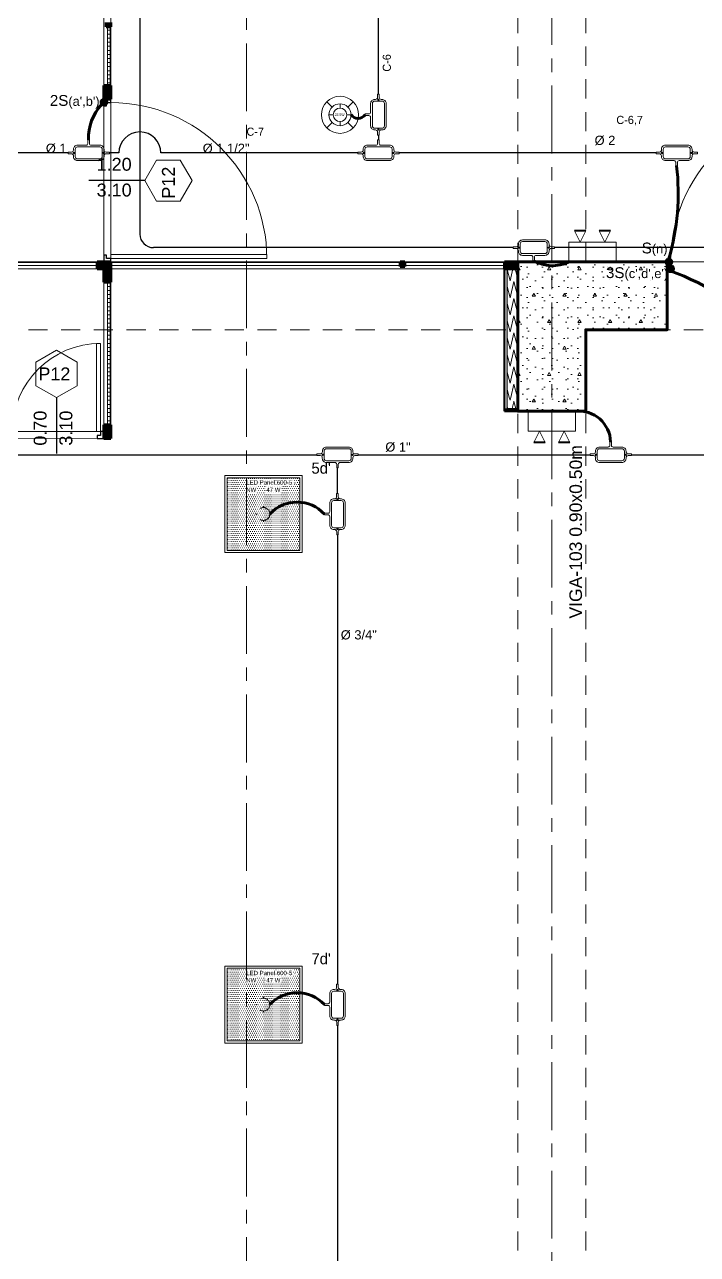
# Model space of a CAD drawing. Header units: inches. Extents: x -38 to 5698, y -33 to 92.
# Drawn here: x 111.94 to 116.89, y 10.08 to 19.15 of the extents above; entities that cross this region are included whole.
import ezdxf
from ezdxf.lldxf.tags import DXFTag

# ---------------------------------------------------------------- set-up
doc = ezdxf.new("R2010")
doc.units = ezdxf.units.IN
doc.header["$MEASUREMENT"] = 0
doc.set_wipeout_variables(frame=1)
for name, pattern in [('CONTINUA', [0]), ('DASHED', [0.75, 0.5, -0.25]), ('Hidden Line', [0.195611, 0.141111, -0.0545]), ('HIDDEN2', [0.1875, 0.125, -0.0625]), ('Punto & Raya', [0.65, 0.5, -0.075, 0, -0.075]), ('Rayas', [0.282222, 0.141111, -0.141111]), ('Wipeout_Contour', [1, 0, -1])]:
    doc.linetypes.add(name, pattern=pattern)
for name, color, linetype, lineweight in [('00 IE CKTO ILUMINACION', 3, 'Continuous', 50), ('00 IE CKTO TOMAS', 111, 'Rayas', 18), ('00_IE_Luminarias', 6, 'Continuous', 30), ('01 IE LUM LED EMP DN570B', 3, 'Continuous', 13), ('ALUMBRADO_CONDUIT', 30, 'CONDUIT1', 30), ('Bancas', 1, 'Continuous', 13), ('CABLEADO EXT.', 3, 'PVCSUBT', 30), ('Luminarias', 5, 'Continuous', 20), ('pulsador', 4, 'Continuous', 40), ('Simb_Alumbrado', 140, 'CONTINUA', 30)]:
    doc.layers.add(name, color=color, linetype=linetype, lineweight=lineweight)
for name, color, linetype in [('02 _ ARQ _ ALB _ Ejes Generales', 7, 'Continuous'), ('02 _ ARQ _ ALB _ Muros Interiores', 7, 'Continuous'), ('02 _ ARQ _ ZON _ Espacio.3D', 7, 'Continuous'), ('08 _ STR _ EXT _ 06 Columnas', 7, 'Continuous'), ('08 _ STR _ EXT _ 09 Vigas', 7, 'Continuous'), ('1TEXT', 8, 'Continuous'), ('Acabado - Muros', 7, 'Continuous'), ('Estructura - 04 MURO', 7, 'Continuous'), ('Marcador - Secciones', 251, 'Continuous'), ('Notas - Etiquetas', 251, 'Continuous')]:
    doc.layers.add(name, color=color, linetype=linetype)
doc.styles.add('Annotative', font='arial.ttf')
doc.styles.add('Arial', font='arial.ttf')
doc.styles.add('Estilo_Generado_4', font='swisse.ttf')
doc.styles.add('{18b73a54-fa43-428c-adcb-c1c7bbdf2c84}', font='Simplex.shx')
tags = doc.linetypes.add('CONDUIT1', pattern='A,1,-0.19772,["con",{18b73a54-fa43-428c-adcb-c1c7bbdf2c84},S=0.2,R=0,X=0,Y=-0.065594],-0.593642', length=1.791362).pattern_tags.tags
tags[6] = DXFTag(74, 10)
tags = doc.linetypes.add('PVCSUBT', pattern='A,0.6,-0.3,0.6,-0.075691,["PVC",Standard,S=0.2,R=0,X=0,Y=-0.093724],-0.621005', length=2.196696).pattern_tags.tags
tags[10] = DXFTag(74, 10)
pattern_1 = [(0, (92.500015, 3e-09), (0, 0.03), [])]

# ---------------------------------------------------------------- blocks, each defined once
blk = doc.blocks.new('*X53', base_point=(804.059, 0))
at = {"layer": 'Estructura - 04 MURO', "color": 9, "linetype": 'Continuous', "lineweight": 5}
for p, q in [((827.049, 16.3367), (827.0526, 16.3234)), ((827.0658, 16.3998), (827.0712, 16.38)), ((827.0712, 16.38), (827.0758, 16.3998)), ((827.0978, 16.3686), (827.099, 16.3739)), ((827.099, 16.3739), (827.0999, 16.3707)), ((827.1258, 16.3998), (827.1265, 16.3973))]:
    blk.add_line(p, q, dxfattribs=at)
blk = doc.blocks.new('*X54', base_point=(804.059, 0))
at = {"layer": 'Estructura - 04 MURO', "color": 9, "linetype": 'Continuous', "lineweight": 5}
for p, q in [((827.0526, 16.3234), (827.0535, 16.3198)), ((827.0865, 16.3198), (827.0978, 16.3686)), ((827.0999, 16.3707), (827.1135, 16.3198)), ((827.1265, 16.3973), (827.129, 16.3881))]:
    blk.add_line(p, q, dxfattribs=at)
blk = doc.blocks.new('*X55', base_point=(804.059, 0))
at = {"layer": 'Estructura - 04 MURO', "color": 9, "linetype": 'Continuous', "lineweight": 5}
for p, q in [((827.049, 17.3447), (827.0712, 17.262)), ((827.0712, 17.262), (827.0916, 17.35)), ((827.1076, 17.35), (827.129, 17.2701)), ((827.0712, 17.136), (827.099, 17.2559)), ((827.099, 17.2559), (827.129, 17.1441)), ((827.049, 17.2187), (827.0712, 17.136)), ((827.049, 17.0927), (827.0712, 17.01)), ((827.0712, 17.01), (827.099, 17.1299)), ((827.099, 17.1299), (827.129, 17.0181)), ((827.049, 16.9667), (827.0712, 16.884)), ((827.0712, 16.884), (827.099, 17.0039)), ((827.099, 17.0039), (827.129, 16.8921)), ((827.0712, 16.758), (827.099, 16.8779)), ((827.099, 16.8779), (827.129, 16.7661)), ((827.049, 16.8407), (827.0712, 16.758)), ((827.049, 16.7147), (827.0712, 16.632)), ((827.0712, 16.632), (827.099, 16.7519)), ((827.099, 16.7519), (827.129, 16.6401)), ((827.0712, 16.506), (827.099, 16.6259)), ((827.099, 16.6259), (827.129, 16.5141)), ((827.049, 16.5887), (827.0712, 16.506)), ((827.049, 16.4627), (827.0658, 16.3998)), ((827.0758, 16.3998), (827.099, 16.4999)), ((827.099, 16.4999), (827.1258, 16.3998))]:
    blk.add_line(p, q, dxfattribs=at)
blk = doc.blocks.new('LUMINARIA 2')
at = {"layer": '01 IE LUM LED EMP DN570B'}
for p, q in [((-0.094, 0.094), (-0.159, 0.158)), ((0.094, 0.094), (0.159, 0.158)), ((-0.094, -0.094), (-0.159, -0.158)), ((0.094, -0.094), (0.159, -0.158))]:
    blk.add_line(p, q, dxfattribs=at)
at = {"layer": '01 IE LUM LED EMP DN570B', "ltscale": 0.4}
for p, q in [((-0.081, 0), (-0.133, 0)), ((0, 0.081), (0, 0.133)), ((0.081, 0), (0.133, 0)), ((0, -0.081), (0, -0.133))]:
    blk.add_line(p, q, dxfattribs=at)
at = {"layer": '01 IE LUM LED EMP DN570B'}
for radius in [0.224, 0.133]:
    blk.add_circle((0, 0), radius, dxfattribs=at)
at = {"layer": '01 IE LUM LED EMP DN570B', "ltscale": 0.4}
blk.add_circle((0, 0), 0.0813, dxfattribs=at)
at = {"layer": '01 IE LUM LED EMP DN570B', "color": 8, "linetype": 'ByBlock', "lineweight": 80, "insert": (-0.065, 0.016), "char_height": 0.03, "width": 0.17858, "attachment_point": 1}
blk.add_mtext('{\\C3;22.5W}', dxfattribs=at)
blk = doc.blocks.new('*U270')
at = {"layer": 'Luminarias', "linetype": 'DASHED', "lineweight": 0, "ltscale": 0.05}
blk.add_lwpolyline([(0, -0.0045), (0, 0.0045)], dxfattribs=at)
blk = doc.blocks.new('*U271')
at = {"color": 0, "linetype": 'ByBlock', "lineweight": -2, "transparency": 16777216}
for p, rotation in [((-0.05, 0), 90), ((0, -0.05), 180), ((0.05, 0), 269.9999999999999)]:
    blk.add_blockref('*U270', p, dxfattribs=dict(at, rotation=rotation))
blk.add_blockref('*U270', (0, 0.05), dxfattribs=at)
blk = doc.blocks.new('PANEL LED 50W')
at = {"layer": 'Luminarias'}
h = blk.add_hatch(dxfattribs=at)
h.set_pattern_fill('DOTS', color=4, scale=0.009097)
h.set_pattern_definition([(0, (0, -2e-14), (0.0072206, 0.01444116), [0, -0.01444116])])
h.paths.add_polyline_path([(-0.2574, -0.2574), (0.2574, -0.2574), (0.2574, 0.2574), (-0.2574, 0.2574)])
h.paths.add_polyline_path([(-0.1296, 0.0974), (0.1849, 0.0974), (0.1849, 0.2469), (-0.1296, 0.2469)], flags=24)
at = {"layer": 'Luminarias', "color": 4, "lineweight": 0}
for points in [[(-0.2729, 0.2729), (0.2729, 0.2729), (0.2729, -0.2729), (-0.2729, -0.2729)], [(-0.2574, -0.2574), (0.2574, -0.2574), (0.2574, 0.2574), (-0.2574, 0.2574)]]:
    blk.add_lwpolyline(points, close=True, dxfattribs=at)
at = {"layer": 'Luminarias', "color": 4, "linetype": 'DASHED', "lineweight": 0, "ltscale": 0.01}
blk.add_circle((0, 0), 0.0455, dxfattribs=at)
at = {"color": 4}
blk.add_blockref('*U271', (0, 0), dxfattribs=at)
at = {"layer": 'Luminarias', "color": 4, "insert": (-0.1218, 0.2392), "char_height": 0.030929, "width": 0.382855, "attachment_point": 1}
blk.add_mtext('{\\Ftxt|c0;LED Panel 600-5 - NW      47 W}', dxfattribs=at)
blk = doc.blocks.new('oval t')
at = {"layer": 'Simb_Alumbrado', "lineweight": 13}
blk.add_lwpolyline([(0.0141, 0.0102, -0.414214), (0.0041, 0.0202), (0.0041, 0.0416), (-0.0056, 0.0416), (-0.0056, 0.0202, -0.414214), (-0.0156, 0.0102), (-0.0659, 0.0102, 0.414214), (-0.0899, -0.0138), (-0.0899, -0.0183, -0.414214), (-0.1019, -0.0303), (-0.1213, -0.0303), (-0.1213, -0.04), (-0.1016, -0.04, -0.451917), (-0.0897, -0.0535, 0.451917), (-0.0659, -0.0805), (0.0659, -0.0805, 0.414214), (0.0899, -0.0566), (0.0899, -0.0512, -0.398753), (0.1019, -0.0401), (0.1213, -0.0401), (0.1213, -0.0304), (0.1019, -0.0304, -0.368669), (0.0899, -0.0176), (0.0899, -0.0138, 0.414214), (0.0659, 0.0102), (0.0141, 0.0102)], format="xyb", dxfattribs=at)
blk.add_lwpolyline([(-0.0659, 0), (0.0659, 0, -0.414214), (0.0797, -0.0138), (0.0797, -0.0566, -0.414214), (0.0659, -0.0703), (-0.0659, -0.0703, -0.414214), (-0.0797, -0.0566), (-0.0797, -0.0138, -0.414214)], format="xyb", close=True, dxfattribs=at)
for points in [[(-0.0911, -0.0352), (-0.0828, -0.0352)], [(-0.0869, -0.031), (-0.0869, -0.0394)], [(0.0837, -0.0352), (0.0921, -0.0352)], [(0.0879, -0.031), (0.0879, -0.0394)]]:
    blk.add_lwpolyline(points, dxfattribs=at)
for centre in [(-0.0869, -0.0352), (0.0879, -0.0352)]:
    blk.add_circle(centre, 0.00419, dxfattribs=at)
blk = doc.blocks.new('pulsador')
at = {"layer": 'pulsador', "lineweight": 40}
h = blk.add_hatch(color=4, dxfattribs=at)
h.dxf.hatch_style = 1
h.paths.add_polyline_path([(246.2314, 46.0882, 1), (246.279, 46.0882, 1)])
h.paths.add_polyline_path([(246.2786, 46.0882, -1), (246.2317, 46.0882, -1)], flags=16)
h.paths.add_polyline_path([(246.271, 46.0882, -1), (246.2393, 46.0882, -1)], flags=0)
at = {"layer": 'pulsador'}
h = blk.add_hatch(color=4, dxfattribs=at)
h.dxf.hatch_style = 1
h.paths.add_polyline_path([(246.2393, 46.0882, 1), (246.271, 46.0882, 1)])
at = {"layer": 'pulsador', "color": 4, "lineweight": 50}
blk.add_circle((246.2552, 46.0882), 0.0238, dxfattribs=at)
at = {"layer": 'pulsador', "color": 4, "lineweight": 40}
blk.add_circle((246.2552, 46.0882), 0.0235, dxfattribs=at)
at = {"layer": 'pulsador', "color": 4}
blk.add_circle((246.2552, 46.0882), 0.0159, dxfattribs=at)
blk = doc.blocks.new('luz de emergencia')
at = {"color": 5, "lineweight": 40}
for p, q in [((164.1493, 48.9365, -0.0001), (164.2333, 48.9365, -0.0001)), ((164.3313, 48.9365, -0.0001), (164.4153, 48.9365, -0.0001))]:
    blk.add_line(p, q, dxfattribs=at)
at = {"layer": '00_IE_Luminarias', "color": 5, "linetype": 'Continuous', "lineweight": 13}
for p, q in [((164.1913, 49.0205, -0.0001), (164.1493, 48.9365, -0.0001)), ((164.2333, 48.9365, -0.0001), (164.1913, 49.0205, -0.0001)), ((164.3733, 49.0205, -0.0001), (164.3313, 48.9365, -0.0001)), ((164.4153, 48.9365, -0.0001), (164.3733, 49.0205, -0.0001))]:
    blk.add_line(p, q, dxfattribs=at)
at = {"layer": '00_IE_Luminarias', "color": 5, "linetype": 'Continuous', "lineweight": 13, "elevation": -0.0001}
blk.add_lwpolyline([(164.4573, 49.0205), (164.1073, 49.0205), (164.1073, 49.1666), (164.4573, 49.1665)], close=True, dxfattribs=at)

msp = doc.modelspace()

# ---------------------------------------------------------------- hatches: boundary and pattern name
at = {"layer": '08 _ STR _ EXT _ 06 Columnas', "linetype": 'Continuous', "lineweight": 9}
h = msp.add_hatch(dxfattribs=at)
h.set_pattern_fill('HORMIGÓN_EN_MASA_0002', style=0, pattern_type=2)
h.set_pattern_definition([(0, (92.5, 3e-09), (0, 0.3897114), [0.024375, -0.200625]), (0, (92.6125, 0.19486), (0, 0.3897114), [0.024375, -0.200625]), (60, (92.5, 3e-09), (-0.3375, 0.1948557), [0.024375, -0.200625]), (60, (92.725, 3e-09), (-0.3375, 0.1948557), [0.024375, -0.200625]), (120, (92.5244, 3e-09), (0.3375, 0.1948557), [0.024375, -0.200625]), (120, (92.7494, 3e-09), (0.3375, 0.1948557), [0.024375, -0.200625]), (0, (92.500015, 0.0375), (0, 0.075), [0, -0.075, 0, -0.1125]), (45, (92.537515, 0.0375), (-0.053033, 0.053033), [0, -0.05625, 0, -0.09375])])
h.paths.add_polyline_path([(116.67, 17.4), (115.57, 17.4), (115.57, 16.2998), (116.07, 16.2999), (116.07, 16.9), (116.67, 16.9001)])
at = {"layer": 'Estructura - 04 MURO', "linetype": 'Continuous', "lineweight": 9}
for points in [[(115.47, 16.3198), (115.47, 16.2998), (115.49, 16.3198)], [(115.49, 16.3198), (115.47, 16.2998), (115.49, 16.2998), (115.49, 16.3198)], [(115.49, 16.2998), (115.57, 16.2998), (115.57, 16.3198), (115.49, 16.3198)]]:
    msp.add_hatch(color=252, dxfattribs=at).paths.add_polyline_path(points)

# ---------------------------------------------------------------- linework, layer by layer
at = {"layer": '02 _ ARQ _ ALB _ Ejes Generales', "color": 251, "linetype": 'Punto & Raya', "lineweight": 13}
msp.add_line((115.82, 45.9), (115.82, 2.05), dxfattribs=at)
at = {"layer": '02 _ ARQ _ ALB _ Muros Interiores', "color": 165, "linetype": 'Continuous', "lineweight": 25}
for p, q in [((112.57, 18.6), (112.52, 18.6)), ((112.52, 18.6), (112.52, 18.55)), ((112.57, 18.575), (112.57, 18.6)), ((112.52, 18.55), (112.54, 18.55)), ((112.54, 18.55), (112.54, 18.575)), ((112.54, 18.575), (112.57, 18.575)), ((112.54, 17.45), (112.52, 17.45)), ((112.52, 17.45), (112.52, 17.4)), ((116.695, 17.4), (116.67, 17.4)), ((116.67, 17.4), (116.67, 17.35)), ((116.67, 17.35), (116.72, 17.35)), ((116.695, 17.37), (116.695, 17.4)), ((116.72, 17.37), (116.695, 17.37)), ((116.72, 17.35), (116.72, 17.37)), ((112.52, 16.1498), (112.495, 16.1498)), ((112.495, 16.1498), (112.495, 16.1198)), ((112.52, 16.0998), (112.52, 16.1498)), ((112.495, 16.1198), (112.47, 16.1198)), ((112.47, 16.1198), (112.47, 16.0998)), ((112.47, 16.0998), (112.52, 16.0998))]:
    msp.add_line(p, q, dxfattribs=at)
at = {"layer": '02 _ ARQ _ ALB _ Muros Interiores', "color": 7, "linetype": 'Continuous', "lineweight": 80}
for p, q in [((112.52, 18.6), (112.57, 18.6)), ((116.67, 17.35), (116.67, 17.4)), ((112.52, 16.0998), (112.52, 16.1498))]:
    msp.add_line(p, q, dxfattribs=at)
at = {"layer": '02 _ ARQ _ ALB _ Muros Interiores', "color": 152, "linetype": 'Continuous', "lineweight": 25}
for p, q in [((112.82, 18), (112.4075, 18)), ((112.17, 16.3998), (112.17, 15.9873))]:
    msp.add_line(p, q, dxfattribs=at)
at = {"layer": '02 _ ARQ _ ALB _ Muros Interiores', "color": 165, "linetype": 'Continuous', "lineweight": 15}
for p, q in [((112.57, 17.455), (113.72, 17.455)), ((112.465, 16.1498), (112.465, 16.7998)), ((112.495, 16.1498), (112.465, 16.1498))]:
    msp.add_line(p, q, dxfattribs=at)
at = {"layer": '02 _ ARQ _ ALB _ Muros Interiores', "color": 251, "linetype": 'Continuous', "lineweight": 13, "flags": 128}
for points in [[(113.17, 18), (113.0825, 18.1516), (112.9075, 18.1516), (112.82, 18), (112.9075, 17.8484), (113.0825, 17.8484)], [(112.17, 16.7498), (112.0185, 16.6623), (112.0185, 16.4873), (112.17, 16.3998), (112.3216, 16.4873), (112.3216, 16.6623)]]:
    msp.add_lwpolyline(points, close=True, dxfattribs=at)
at = {"layer": '02 _ ARQ _ ALB _ Muros Interiores', "color": 175, "linetype": 'Continuous', "lineweight": 15}
msp.add_arc((117.845, 17.4), 1.15, 90, 180, dxfattribs=at)
at = {"layer": '02 _ ARQ _ ZON _ Espacio.3D', "color": 254, "linetype": 'Continuous', "lineweight": 0, "flags": 128}
msp.add_lwpolyline([(100.8201, 17.4), (112.52, 17.4), (112.52, 29.6999), (100.82, 29.7), (100.82, 27.9653), (102.07, 27.9653), (102.07, 27.7902), (100.82, 27.7902)], close=True, dxfattribs=at)
for points in [[(143.92, 29.7), (115.57, 29.7), (112.57, 29.7), (112.57, 17.4), (137.07, 17.4)], [(112.57, 17.4), (112.57, 16.0999), (108.57, 16.0998), (108.57, 17.35), (104.8201, 17.35), (104.8201, 6.45), (117.6487, 6.4499), (117.6487, 7.7), (117.7931, 7.7), (117.793, 6.45), (122.1232, 6.45), (122.1232, 7.7), (122.57, 7.7), (122.57, 17.4)], [(116.67, 17.4), (116.67, 16.9), (116.07, 16.9), (116.07, 16.2999), (115.57, 16.2999), (115.57, 17.4)]]:
    msp.add_lwpolyline(points, dxfattribs=at)
at = {"layer": '02 _ ARQ _ ZON _ Espacio.3D', "color": 9, "linetype": 'Continuous', "lineweight": 5, "flags": 128}
msp.add_lwpolyline([(109.47, 16.9001), (109.07, 16.9), (109.0699, 16.1499), (112.52, 16.1499), (112.52, 17.35), (109.47, 17.35)], close=True, dxfattribs=at)
at = {"layer": '08 _ STR _ EXT _ 06 Columnas', "color": 7, "linetype": 'Continuous', "lineweight": 60, "flags": 128}
msp.add_lwpolyline([(116.67, 17.4), (115.57, 17.4), (115.57, 16.2998), (116.07, 16.2999), (116.07, 16.9), (116.67, 16.9001)], close=True, dxfattribs=at)
at = {"layer": '08 _ STR _ EXT _ 09 Vigas', "color": 251, "linetype": 'Hidden Line', "lineweight": 13}
for p, q in [((115.57, 17.4), (115.57, 29.7)), ((116.07, 17.4), (116.07, 29.7)), ((115.57, 7.7), (115.57, 16.9)), ((116.07, 16.9), (122.57, 16.9)), ((116.07, 7.7), (116.07, 16.9))]:
    msp.add_line(p, q, dxfattribs=at)
at = {"layer": 'Acabado - Muros', "color": 7, "linetype": 'Continuous', "lineweight": 60}
for p, q in [((112.57, 18.6), (112.52, 18.6)), ((112.57, 17.35), (112.52, 17.35)), ((115.57, 17.4), (115.57, 17.35)), ((112.57, 16.0998), (112.52, 16.0998))]:
    msp.add_line(p, q, dxfattribs=at)
at = {"layer": 'ALUMBRADO_CONDUIT', "color": 30, "lineweight": 30, "ltscale": 0.4, "true_color": 0xf26722}
for p, q in [((112.7847, 29.4278), (112.7847, 17.6058)), ((114.5421, 18.6381), (114.5416, 20.8714)), ((114.542, 18.3339), (114.542, 18.3004)), ((112.2558, 18.2041), (111.7561, 18.2041)), ((112.63, 18.2041), (112.56, 18.2041)), ((114.3909, 18.2041), (112.9393, 18.2041)), ((116.5882, 18.2041), (114.6951, 18.2041)), ((115.5347, 17.5058), (112.8847, 17.5058)), ((125.4644, 17.5058), (115.8389, 17.5058)), ((110.8438, 15.9785), (114.0896, 15.9785)), ((114.3938, 15.9785), (116.1021, 15.9785)), ((116.4063, 15.9785), (117.6376, 15.9785)), ((114.2407, 15.6929), (114.2407, 15.8822)), ((114.2408, 15.3887), (114.2407, 12.0762)), ((114.2408, 11.772), (114.2408, 8.5378))]:
    msp.add_line(p, q, dxfattribs=at)
for centre, radius, start, end in [((112.7847, 18.2041), 0.1546, 0, 180), ((112.8847, 17.6058), 0.1, 180, 270)]:
    msp.add_arc(centre, radius, start, end, dxfattribs=at)
at = {"layer": 'CABLEADO EXT.', "color": 3, "lineweight": 80}
for centre, radius, start, end in [((112.7725, 18.3144), 0.3658, 137.53453, 182.20279), ((114.3921, 18.5227), 0.0641, 216.0183, 323.9817), ((115.0135, 17.9068), 1.7374, 343.86008, 6.64345), ((115.824, 17.6489), 0.2764, 240.00353, 295.78019), ((116.1314, 15.7364), 1.6934, 11.52521, 70.70473), ((116.0173, 16.0648), 0.2361, 2.40017, 95.42972), ((113.9434, 15.3545), 0.2747, 42.972, 137.028), ((113.9434, 11.7378), 0.2747, 42.972, 137.028)]:
    msp.add_arc(centre, radius, start, end, dxfattribs=at)
at = {"layer": 'Estructura - 04 MURO', "color": 143, "linetype": 'Continuous', "lineweight": 5}
msp.add_line((115.49, 16.3198), (115.57, 16.3198), dxfattribs=at)
at = {"layer": 'Estructura - 04 MURO', "color": 7, "linetype": 'Continuous', "lineweight": 40, "flags": 128}
msp.add_lwpolyline([(115.47, 16.2998), (115.57, 16.2998)], dxfattribs=at)

# ---------------------------------------------------------------- block references
at = {"color": 4, "lineweight": 40}
for p in [(-133.7352, -27.5105), (-129.5727, -28.6882), (-129.5602, -28.7382)]:
    msp.add_blockref('pulsador', p, dxfattribs=at)
at = {"layer": '01 IE LUM LED EMP DN570B', "xscale": 0.6105334384153049, "yscale": 0.6105334384153049, "zscale": 0.6105334384153049}
msp.add_blockref('LUMINARIA 2', (114.2593, 18.485), dxfattribs=at)
at = {"layer": 'ALUMBRADO_CONDUIT', "xscale": 1.041283452965173, "yscale": 1.041283452965173, "zscale": 1.041283452965173}
for p in [(113.6951, 15.5418), (113.6951, 11.9251)]:
    msp.add_blockref('PANEL LED 50W', p, dxfattribs=at)
at = {"layer": 'Bancas', "color": 252, "true_color": 0x939598, "yscale": 1.253906979044094, "zscale": 1.253906979044094}
for p, xscale, rotation in [((114.4979, 18.486), 1.253906979044094, 90), ((116.7403, 18.1599), -1.253906979044094, 180), ((115.6868, 17.4617), -1.253906979044094, 180), ((114.2417, 15.9344), -1.253906979044094, 180), ((114.1966, 15.5408), -1.253906979044094, 90), ((114.1966, 11.9241), -1.253906979044094, 90)]:
    msp.add_blockref('oval t', p, dxfattribs=dict(at, xscale=xscale, rotation=rotation))
at = {"layer": 'Bancas', "color": 252, "true_color": 0x939598, "xscale": 1.253906979044094, "yscale": 1.253906979044094, "zscale": 1.253906979044094}
for p in [(112.4079, 18.2482), (114.543, 18.2482), (116.2542, 16.0226)]:
    msp.add_blockref('oval t', p, dxfattribs=at)
at = {"layer": 'Estructura - 04 MURO', "color": 7, "lineweight": 80}
for name in ['*X53', '*X54']:
    msp.add_blockref(name, (92.5, 0), dxfattribs=at)
at = {"layer": 'pulsador', "color": 4, "lineweight": 40, "rotation": 180}
msp.add_blockref('luz de emergencia', (280.4015, 66.5666, 0.0001), dxfattribs=at)
at = {"layer": 'pulsador', "color": 4, "lineweight": 40, "xscale": -1, "rotation": 359.9964881981603}
msp.add_blockref('luz de emergencia', (280.0993, -32.8768, 0.0001), dxfattribs=at)

# ---------------------------------------------------------------- texts
at = {"layer": '00 IE CKTO ILUMINACION', "color": 3, "linetype": 'CONTINUA', "lineweight": 15}
msp.add_text('C-6', height=0.06, rotation=90, dxfattribs=at).set_placement((114.634, 18.803))
for s, p in [('C-6,7', (116.2951, 18.4173)), ('C-7', (113.57, 18.3304))]:
    msp.add_text(s, height=0.06, dxfattribs=at).set_placement(p)
at = {"layer": '00 IE CKTO TOMAS', "char_height": 0.08, "width": 0.768045, "attachment_point": 7, "style": 'Annotative'}
for s, insert in [("2S{\\H0.84375x;(a',b')}", (112.1211, 18.5307)), ('S{\\H0.84375x;(n)}', (116.4824, 17.4428)), ("3S{\\H0.84375x;(c',d',e')}", (116.2189, 17.261))]:
    msp.add_mtext(s, dxfattribs=dict(at, insert=insert))
at = {"layer": '00_IE_Luminarias', "color": 6, "linetype": 'HIDDEN2'}
for s, p in [("5d'", (114.049, 15.8391)), ("7d'", (114.049, 12.2224))]:
    msp.add_text(s, height=0.08174, dxfattribs=at).set_placement(p)
at = {"layer": '02 _ ARQ _ ALB _ Muros Interiores', "color": 251, "lineweight": 25, "char_height": 0.095, "attachment_point": 7, "style": 'Estilo_Generado_4'}
for s, insert in [('\\A1;{\\pql;\\pt0;\\fSwis721 Ex BT|b0|i0|c0|p34;1.20\\fSwis721 Ex BT|b0|i0|c0|p34;\\A1{\\H.66x;\\S^  ;}\\fSwis721 Ex BT|b0|i0|c0|p34;\\fSwis721 Ex BT|b0|i0|c0|p34;}', (112.466, 18.045)), ('\\A1;{\\pql;\\pt0;\\fSwis721 Ex BT|b0|i0|c0|p34;3.10\\fSwis721 Ex BT|b0|i0|c0|p34;\\A1{\\H.66x;\\S^  ;}\\fSwis721 Ex BT|b0|i0|c0|p34;\\fSwis721 Ex BT|b0|i0|c0|p34;}', (112.466, 17.855)), ('\\A1;{\\pql;\\pt0;\\fSwis721 Ex BT|b0|i0|c0|p34;P12\\fSwis721 Ex BT|b0|i0|c0|p34;\\fSwis721 Ex BT|b0|i0|c0|p34;\\fSwis721 Ex BT|b0|i0|c0|p34;}', (112.0367, 16.5273))]:
    msp.add_mtext(s, dxfattribs=dict(at, insert=insert))
at = {"layer": '02 _ ARQ _ ALB _ Muros Interiores', "color": 251, "lineweight": 25, "char_height": 0.095, "attachment_point": 7, "rotation": 90, "style": 'Estilo_Generado_4'}
for s, insert in [('\\A1;{\\pql;\\pt0;\\fSwis721 Ex BT|b0|i0|c0|p34;P12\\fSwis721 Ex BT|b0|i0|c0|p34;\\fSwis721 Ex BT|b0|i0|c0|p34;\\fSwis721 Ex BT|b0|i0|c0|p34;}', (113.0425, 17.8667)), ('\\A1;{\\pql;\\pt0;\\fSwis721 Ex BT|b0|i0|c0|p34;0.70\\fSwis721 Ex BT|b0|i0|c0|p34;\\A1{\\H.66x;\\S^  ;}\\fSwis721 Ex BT|b0|i0|c0|p34;\\fSwis721 Ex BT|b0|i0|c0|p34;}', (112.125, 16.0458)), ('\\A1;{\\pql;\\pt0;\\fSwis721 Ex BT|b0|i0|c0|p34;3.10\\fSwis721 Ex BT|b0|i0|c0|p34;\\A1{\\H.66x;\\S^  ;}\\fSwis721 Ex BT|b0|i0|c0|p34;\\fSwis721 Ex BT|b0|i0|c0|p34;}', (112.315, 16.0458))]:
    msp.add_mtext(s, dxfattribs=dict(at, insert=insert))
at = {"layer": '1TEXT', "color": 50, "linetype": 'Continuous', "style": 'Arial'}
for s, p in [('%%C 2 ', (116.1351, 18.2629)), ('%%C 1 ', (112.0918, 18.2041)), ('%%C 1 1/2"', (113.2477, 18.2041)), ('%%C 1"', (114.5932, 16.0024)), ('%%C 3/4"', (114.2648, 14.6171))]:
    msp.add_text(s, height=0.06788, rotation=0, dxfattribs=at).set_placement(p)
at = {"layer": 'Notas - Etiquetas', "color": 8, "linetype": 'Continuous', "lineweight": 13, "insert": (116.0435, 14.7711), "char_height": 0.0925, "attachment_point": 7, "rotation": 90, "style": 'Estilo_Generado_4'}
msp.add_mtext('\\A1;{\\pql;\\fSwis721 Ex BT|b0|i0|c0|p34;VIGA-103\\fSwis721 Ex BT|b0|i0|c0|p34; \\fSwis721 Ex BT|b0|i0|c0|p34;0.90\\fSwis721 Ex BT|b0|i0|c0|p34;x\\fSwis721 Ex BT|b0|i0|c0|p34;0.50\\fSwis721 Ex BT|b0|i0|c0|p34;m}', dxfattribs=at)

# ---------------------------------------------------------------- next in the draw order: wipeouts: each hides what was drawn before it
at = {"color": 254, "linetype": 'Wipeout_Contour', "lineweight": 0, "ltscale": 4946.263826}
msp.add_wipeout([(112.52, 19.15), (112.52, 18.7), (112.57, 18.7), (112.57, 19.1335), (112.537, 19.1335), (112.537, 19.15)], dxfattribs=at).dxf.layer = 'Acabado - Muros'
at = {"color": 254, "linetype": 'Wipeout_Contour', "lineweight": 0, "ltscale": 4937.685961}
msp.add_wipeout([(110.32, 17.367), (110.32, 17.35), (112.47, 17.35), (112.47, 17.4), (110.3365, 17.4), (110.3365, 17.367)], dxfattribs=at).dxf.layer = 'Acabado - Muros'
at = {"color": 254, "linetype": 'Wipeout_Contour', "lineweight": 0, "ltscale": 3297.09614}
msp.add_wipeout([(112.57, 17.25), (112.52, 17.25), (112.52, 16.1998), (112.57, 16.1998)], dxfattribs=at).dxf.layer = 'Acabado - Muros'

# ---------------------------------------------------------------- next in the draw order: linework, layer by layer
at = {"layer": '02 _ ARQ _ ALB _ Muros Interiores', "color": 165, "linetype": 'Continuous', "lineweight": 15}
for p, q in [((112.465, 16.7998), (112.495, 16.7998)), ((112.495, 16.7998), (112.495, 16.1498))]:
    msp.add_line(p, q, dxfattribs=at)
at = {"layer": '02 _ ARQ _ ALB _ Muros Interiores', "color": 175, "linetype": 'Continuous', "lineweight": 15}
msp.add_arc((112.495, 16.1498), 0.65, 90, 180, dxfattribs=at)
at = {"layer": 'Acabado - Muros', "color": 251, "linetype": 'Continuous', "lineweight": 13, "flags": 128}
for points in [[(112.52, 18.7), (112.52, 19.15), (112.52, 21.3)], [(112.57, 18.7), (112.57, 19.1335)], [(109.57, 17.35), (112.47, 17.35)], [(110.3365, 17.4), (112.47, 17.4)], [(112.52, 16.1998), (112.52, 17.25)], [(112.57, 16.1998), (112.57, 17.25)]]:
    msp.add_lwpolyline(points, dxfattribs=at)

# ---------------------------------------------------------------- next in the draw order: wipeouts: each hides what was drawn before it
at = {"color": 254, "linetype": 'Wipeout_Contour', "lineweight": 0, "ltscale": 3297.325128}
msp.add_wipeout([(112.565, 19.1335), (112.545, 19.1335), (112.545, 18.7), (112.565, 18.7)], dxfattribs=at).dxf.layer = 'Acabado - Muros'
at = {"color": 254, "linetype": 'Wipeout_Contour', "lineweight": 0, "ltscale": 3292.584093}
msp.add_wipeout([(112.47, 17.395), (110.3365, 17.395), (110.3365, 17.375), (112.47, 17.375)], dxfattribs=at).dxf.layer = 'Acabado - Muros'
at = {"color": 254, "linetype": 'Wipeout_Contour', "lineweight": 0, "ltscale": 3297.136129}
msp.add_wipeout([(112.565, 17.25), (112.545, 17.25), (112.545, 16.1998), (112.565, 16.1998)], dxfattribs=at).dxf.layer = 'Acabado - Muros'

# ---------------------------------------------------------------- next in the draw order: hatches: boundary and pattern name
at = {"layer": 'Acabado - Muros', "linetype": 'Continuous', "lineweight": 0}
for points in [[(112.537, 19.1665), (112.537, 19.1335), (112.57, 19.1335), (112.57, 19.1665)], [(112.57, 18.7), (112.52, 18.7), (112.52, 18.6), (112.57, 18.6)], [(112.57, 17.25), (112.57, 17.35), (112.52, 17.35), (112.52, 17.25)], [(112.57, 16.1998), (112.52, 16.1998), (112.52, 16.0998), (112.57, 16.0998)]]:
    msp.add_hatch(color=254, dxfattribs=at).paths.add_polyline_path(points)
h = msp.add_hatch(dxfattribs=at)
h.set_pattern_fill('CONTRACHAPADO_0002', color=254, style=0, pattern_type=2)
h.set_pattern_definition(pattern_1)
h.paths.add_polyline_path([(112.565, 19.1335), (112.545, 19.1335), (112.545, 18.7), (112.565, 18.7)])
h = msp.add_hatch(dxfattribs=at)
h.set_pattern_fill('CONTRACHAPADO_0002', color=254, style=0, pattern_type=2)
h.set_pattern_definition(pattern_1)
h.paths.add_polyline_path([(112.565, 17.25), (112.545, 17.25), (112.545, 16.1998), (112.565, 16.1998)])

# ---------------------------------------------------------------- next in the draw order: linework, layer by layer
at = {"layer": '08 _ STR _ EXT _ 09 Vigas', "color": 251, "linetype": 'Hidden Line', "lineweight": 13}
msp.add_line((109.07, 16.9), (115.57, 16.9), dxfattribs=at)
at = {"layer": 'Acabado - Muros', "color": 7, "linetype": 'Continuous', "lineweight": 60}
for p, q in [((112.537, 19.1665), (112.537, 19.1335)), ((112.57, 19.1335), (112.537, 19.1335)), ((112.57, 19.1665), (112.57, 19.1335)), ((112.52, 18.7), (112.52, 18.6)), ((112.57, 18.7), (112.52, 18.7)), ((112.57, 18.7), (112.57, 18.6)), ((112.47, 17.4), (112.47, 17.35)), ((112.52, 17.35), (112.52, 17.25)), ((112.57, 17.35), (112.57, 17.25)), ((112.57, 17.25), (112.52, 17.25)), ((112.52, 16.1998), (112.52, 16.0998)), ((112.57, 16.1998), (112.52, 16.1998)), ((112.57, 16.1998), (112.57, 16.0998))]:
    msp.add_line(p, q, dxfattribs=at)
at = {"layer": 'Acabado - Muros', "color": 7, "linetype": 'Continuous', "lineweight": 13, "flags": 128}
for points in [[(112.565, 19.1335), (112.545, 19.1335), (112.545, 18.7), (112.565, 18.7)], [(112.47, 17.395), (112.47, 17.375), (110.3365, 17.375), (110.3365, 17.395)], [(112.565, 17.25), (112.545, 17.25), (112.545, 16.1998), (112.565, 16.1998)]]:
    msp.add_lwpolyline(points, close=True, dxfattribs=at)

# ---------------------------------------------------------------- next in the draw order: wipeouts: each hides what was drawn before it
at = {"color": 254, "linetype": 'Wipeout_Contour', "lineweight": 0, "ltscale": 4953.447183}
msp.add_wipeout([(114.7035, 17.4), (112.57, 17.4), (112.57, 17.35), (114.72, 17.35), (114.72, 17.367), (114.7035, 17.367)], dxfattribs=at).dxf.layer = 'Acabado - Muros'

# ---------------------------------------------------------------- next in the draw order: wipeouts: each hides what was drawn before it
at = {"color": 254, "linetype": 'Wipeout_Contour', "lineweight": 0, "ltscale": 4961.252116}
msp.add_wipeout([(114.7365, 17.367), (114.72, 17.367), (114.72, 17.35), (115.47, 17.35), (115.47, 17.4), (114.7365, 17.4)], dxfattribs=at).dxf.layer = 'Acabado - Muros'

# ---------------------------------------------------------------- next in the draw order: linework, layer by layer
at = {"layer": 'Acabado - Muros', "color": 251, "linetype": 'Continuous', "lineweight": 13, "flags": 128}
for points in [[(112.57, 17.4), (114.7035, 17.4)], [(112.57, 17.35), (115.47, 17.35)], [(114.7365, 17.4), (115.47, 17.4)]]:
    msp.add_lwpolyline(points, dxfattribs=at)

# ---------------------------------------------------------------- next in the draw order: wipeouts: each hides what was drawn before it
at = {"color": 254, "linetype": 'Wipeout_Contour', "lineweight": 0, "ltscale": 3301.516104}
msp.add_wipeout([(114.7035, 17.395), (112.57, 17.395), (112.57, 17.375), (114.7035, 17.375)], dxfattribs=at).dxf.layer = 'Acabado - Muros'

# ---------------------------------------------------------------- next in the draw order: hatches: boundary and pattern name
at = {"layer": 'Acabado - Muros', "linetype": 'Continuous', "lineweight": 0}
msp.add_hatch(color=254, dxfattribs=at).paths.add_polyline_path([(112.57, 17.35), (112.57, 17.4), (112.47, 17.4), (112.47, 17.35)])

# ---------------------------------------------------------------- next in the draw order: linework, layer by layer
at = {"layer": '02 _ ARQ _ ALB _ Muros Interiores', "color": 165, "linetype": 'Continuous', "lineweight": 25}
for p, q in [((112.54, 17.425), (112.54, 17.45)), ((112.57, 17.425), (112.54, 17.425)), ((112.57, 17.4), (112.57, 17.425)), ((112.52, 17.4), (112.57, 17.4))]:
    msp.add_line(p, q, dxfattribs=at)
at = {"layer": '02 _ ARQ _ ALB _ Muros Interiores', "color": 165, "linetype": 'Continuous', "lineweight": 15}
for p, q in [((112.57, 17.425), (112.57, 17.455)), ((113.72, 17.425), (112.57, 17.425)), ((113.72, 17.455), (113.72, 17.425))]:
    msp.add_line(p, q, dxfattribs=at)
at = {"layer": '02 _ ARQ _ ALB _ Muros Interiores', "color": 7, "linetype": 'Continuous', "lineweight": 80}
msp.add_line((112.52, 17.4), (112.57, 17.4), dxfattribs=at)
at = {"layer": '02 _ ARQ _ ALB _ Muros Interiores', "color": 175, "linetype": 'Continuous', "lineweight": 15}
msp.add_arc((112.57, 17.425), 1.15, 0, 90, dxfattribs=at)
at = {"layer": 'Acabado - Muros', "color": 7, "linetype": 'Continuous', "lineweight": 60}
for p, q in [((112.57, 17.4), (112.47, 17.4)), ((112.57, 17.35), (112.47, 17.35)), ((112.57, 17.4), (112.57, 17.35))]:
    msp.add_line(p, q, dxfattribs=at)
at = {"layer": 'Acabado - Muros', "color": 7, "linetype": 'Continuous', "lineweight": 13, "flags": 128}
msp.add_lwpolyline([(114.7035, 17.395), (114.7035, 17.375), (112.57, 17.375), (112.57, 17.395)], close=True, dxfattribs=at)
at = {"layer": 'Marcador - Secciones', "color": 251, "linetype": 'Punto & Raya', "lineweight": 13}
msp.add_line((113.57, 46.2111), (113.57, 0.8878), dxfattribs=at)

# ---------------------------------------------------------------- next in the draw order: wipeouts: each hides what was drawn before it
at = {"color": 254, "linetype": 'Wipeout_Contour', "lineweight": 0, "ltscale": 3307.380805}
msp.add_wipeout([(115.47, 17.395), (114.7365, 17.395), (114.7365, 17.375), (115.47, 17.375)], dxfattribs=at).dxf.layer = 'Acabado - Muros'

# ---------------------------------------------------------------- next in the draw order: hatches: boundary and pattern name
at = {"layer": 'Acabado - Muros', "linetype": 'Continuous', "lineweight": 0}
for points in [[(114.7365, 17.367), (114.7365, 17.4), (114.7035, 17.4), (114.7035, 17.367)], [(115.47, 17.4), (115.47, 17.35), (115.57, 17.35), (115.57, 17.4)]]:
    msp.add_hatch(color=254, dxfattribs=at).paths.add_polyline_path(points)
at = {"layer": 'Estructura - 04 MURO', "linetype": 'Continuous', "lineweight": 9}
msp.add_hatch(color=252, dxfattribs=at).paths.add_polyline_path([(115.49, 16.3198), (115.49, 17.35), (115.47, 17.35), (115.47, 16.3198)])

# ---------------------------------------------------------------- next in the draw order: linework, layer by layer
at = {"layer": '08 _ STR _ EXT _ 09 Vigas', "color": 251, "linetype": 'Hidden Line', "lineweight": 13}
msp.add_line((102.07, 17.4), (136.57, 17.4), dxfattribs=at)
at = {"layer": 'Acabado - Muros', "color": 7, "linetype": 'Continuous', "lineweight": 60}
for p, q in [((114.7365, 17.4), (114.7035, 17.4)), ((114.7035, 17.4), (114.7035, 17.367)), ((114.7365, 17.367), (114.7035, 17.367)), ((114.7365, 17.4), (114.7365, 17.367)), ((115.47, 17.4), (115.47, 17.35)), ((115.57, 17.4), (115.47, 17.4)), ((115.57, 17.35), (115.47, 17.35))]:
    msp.add_line(p, q, dxfattribs=at)
at = {"layer": 'Acabado - Muros', "color": 7, "linetype": 'Continuous', "lineweight": 13, "flags": 128}
msp.add_lwpolyline([(115.47, 17.395), (115.47, 17.375), (114.7365, 17.375), (114.7365, 17.395)], close=True, dxfattribs=at)
at = {"layer": 'Estructura - 04 MURO', "color": 143, "linetype": 'Continuous', "lineweight": 5}
msp.add_line((115.49, 17.35), (115.49, 16.3198), dxfattribs=at)
at = {"layer": 'Estructura - 04 MURO', "color": 7, "linetype": 'Continuous', "lineweight": 40, "flags": 128}
for points in [[(115.47, 16.2998), (115.47, 17.35)], [(115.47, 17.35), (115.49, 17.35)]]:
    msp.add_lwpolyline(points, dxfattribs=at)
at = {"layer": 'Estructura - 04 MURO', "color": 143, "linetype": 'Continuous', "lineweight": 5, "flags": 128}
msp.add_lwpolyline([(115.49, 17.35), (115.57, 17.35)], dxfattribs=at)

# ---------------------------------------------------------------- next in the draw order: block references
at = {"layer": 'Estructura - 04 MURO', "color": 7, "lineweight": 80}
msp.add_blockref('*X55', (92.5, 0), dxfattribs=at)

doc.saveas('drawing.dxf')
